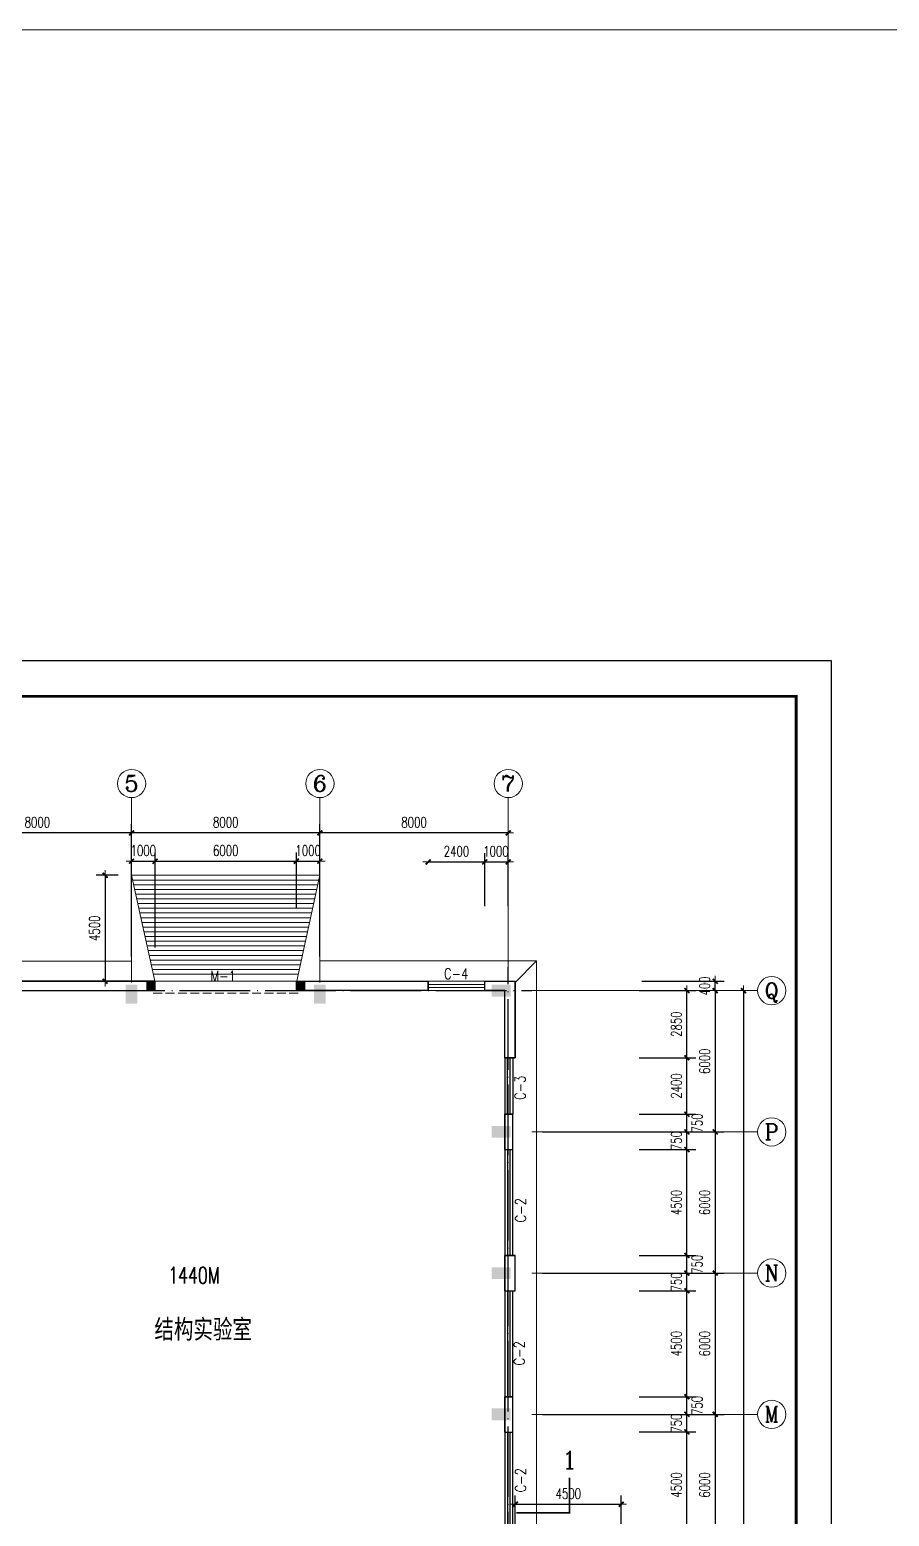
# Model space of a CAD drawing. Extents: x -220435 to 246757, y -381552 to -223577.
# Drawn here: x -116467 to -79955, y -286730 to -223577 of the extents above; entities that cross this region are included whole.
import ezdxf
from ezdxf.enums import TextEntityAlignment as Align

# ---------------------------------------------------------------- set-up
doc = ezdxf.new("R2010")
doc.units = 0
doc.header["$LTSCALE"] = 1500
doc.header["$MEASUREMENT"] = 0
doc.linetypes.add('DASH', pattern=[0.35, 0.25, -0.1])
doc.linetypes.add('DOTE', pattern=[2.42, 2, -0.2, 0.02, -0.2])
doc.layers.get('0').update_dxf_attribs({"linetype": 'CONTINUOUS'})
doc.layers.get('DEFPOINTS').update_dxf_attribs({"linetype": 'CONTINUOUS'})
for name, color, linetype in [('AXIS', 7, 'CONTINUOUS'), ('AXIS_TEXT', 7, 'CONTINUOUS'), ('COLUMN', 7, 'CONTINUOUS'), ('DOTE', 7, 'DOTE'), ('PUB_WALL', 7, 'CONTINUOUS'), ('WALL', 7, 'CONTINUOUS'), ('WINDOW_TEXT', 7, 'CONTINUOUS')]:
    doc.layers.add(name, color=color, linetype=linetype)
for name, color, linetype, lineweight in [('PUB_DIM', 7, 'CONTINUOUS', 0), ('WINDOW', 7, 'CONTINUOUS', 0), ('我的', 7, 'CONTINUOUS', 0)]:
    doc.layers.add(name, color=color, linetype=linetype, lineweight=lineweight)
doc.styles.add('COMP', font='complex', dxfattribs={"bigfont": 'hztxt'})
doc.styles.add('COMPLEX', font='COMPLEX')
doc.styles.add('DIM_FONT', font='TXT.shx', dxfattribs={"width": 0.7})
doc.styles.add('JELIBTLZX1', font='arial.ttf', dxfattribs={"width": 0.65})
doc.styles.add('SIMPLEX', font='SIMPLEX.SHX')
doc.dimstyles.new('DIMA150', dxfattribs={"dimscale": 1.5, "dimtxt": 300, "dimasz": 1, "dimexe": 250, "dimexo": 300, "dimgap": 150, "dimtad": 1, "dimdec": 0, "dimzin": 0, "dimdsep": 46, "dimtxsty": 'DIM_FONT', "dimblk": '_DIMX', "dimcen": 0.09, "dimse1": 1, "dimclrt": 7, "dimadec": 0, "dimazin": 0, "dimtfac": 1, "dimtdec": 0, "dimtix": 1, "dimtmove": 2, "dimatfit": 3, "dimldrblk": '_DIMX', "dimfxl": 1, "dimtolj": 1, "dimtzin": 0, "dimarcsym": 0})
doc.dimstyles.new('DIMN150', dxfattribs={"dimscale": 1.5, "dimtxt": 300, "dimasz": 1, "dimexe": 250, "dimexo": 300, "dimgap": 150, "dimtad": 1, "dimdec": 0, "dimzin": 0, "dimdsep": 46, "dimtxsty": 'DIM_FONT', "dimblk": '_DIMX', "dimcen": 0.09, "dimclrt": 7, "dimadec": 0, "dimazin": 0, "dimtfac": 1, "dimtdec": 0, "dimtix": 1, "dimtmove": 2, "dimatfit": 3, "dimldrblk": '_DIMX', "dimfxl": 1, "dimtolj": 1, "dimtzin": 0, "dimarcsym": 0})

# ---------------------------------------------------------------- blocks, each defined once
blk = doc.blocks.new('_AXISO')
blk.add_circle((0, 0), 0.5)
at = {"layer": 'AXIS_TEXT', "style": 'COMPLEX', "width": 1.041667}
blk.add_attdef('A', text='', height=0.56, dxfattribs=at).set_placement((-0.25, -0.28), (0.25, -0.28), align=Align.FIT)
blk = doc.blocks.new('_DIMX')
blk.add_line((-150, 0), (150, 0))
at = {"const_width": 50}
blk.add_lwpolyline([(-70, -70), (70, 70)], dxfattribs=at)
blk = doc.blocks.new('*D38')
at = {"layer": 'DEFPOINTS', "color": 0, "lineweight": 20}
for p in [(-104141, -257700), (-104141, -263400), (-96141, -263400)]:
    blk.add_point(p, dxfattribs=at)
at = {"layer": 'PUB_DIM', "color": 0, "lineweight": -2}
for p, q in [((-104141, -262950), (-104141, -257325)), ((-96142, -257700), (-104139, -257700))]:
    blk.add_line(p, q, dxfattribs=at)
at = {"layer": 'PUB_DIM', "color": 0, "lineweight": -2, "xscale": 1.5, "yscale": 1.5, "zscale": 1.5, "rotation": 180}
blk.add_blockref('_DIMX', (-104141, -257700), dxfattribs=at)
at = {"layer": 'PUB_DIM', "color": 0, "lineweight": -2, "xscale": 1.5, "yscale": 1.5, "zscale": 1.5}
blk.add_blockref('_DIMX', (-96141, -257700), dxfattribs=at)
at = {"layer": 'PUB_DIM', "color": 7, "insert": (-100141, -257250), "char_height": 450, "attachment_point": 5, "style": 'DIM_FONT'}
blk.add_mtext('\\A1;8000', dxfattribs=at)
blk = doc.blocks.new('*D39')
at = {"layer": 'DEFPOINTS', "color": 0, "lineweight": 20}
for p in [(-104141, -257700), (-104141, -263400), (-96141, -263400)]:
    blk.add_point(p, dxfattribs=at)
at = {"layer": 'PUB_DIM', "color": 0, "lineweight": -2}
for p, q in [((-104141, -262950), (-104141, -257325)), ((-96142, -257700), (-104139, -257700))]:
    blk.add_line(p, q, dxfattribs=at)
at = {"layer": 'PUB_DIM', "color": 0, "lineweight": -2, "xscale": 1.5, "yscale": 1.5, "zscale": 1.5, "rotation": 180}
blk.add_blockref('_DIMX', (-104141, -257700), dxfattribs=at)
at = {"layer": 'PUB_DIM', "color": 0, "lineweight": -2, "xscale": 1.5, "yscale": 1.5, "zscale": 1.5}
blk.add_blockref('_DIMX', (-96141, -257700), dxfattribs=at)
at = {"layer": 'PUB_DIM', "color": 7, "insert": (-100141, -257250), "char_height": 450, "attachment_point": 5, "style": 'DIM_FONT'}
blk.add_mtext('\\A1;8000', dxfattribs=at)
blk = doc.blocks.new('*D201')
at = {"layer": 'DEFPOINTS', "color": 0, "lineweight": 20}
for p in [(-112264, -259500), (-113264, -264000), (-112264, -264000)]:
    blk.add_point(p, dxfattribs=at)
at = {"layer": 'PUB_DIM', "color": 0, "lineweight": -2}
for p, q in [((-112714, -259500), (-113639, -259500)), ((-113264, -259502), (-113264, -263999)), ((-112714, -264000), (-113639, -264000))]:
    blk.add_line(p, q, dxfattribs=at)
at = {"layer": 'PUB_DIM', "color": 0, "lineweight": -2, "xscale": 1.5, "yscale": 1.5, "zscale": 1.5}
for p, rotation in [((-113264, -259500), 90), ((-113264, -264000), 270)]:
    blk.add_blockref('_DIMX', p, dxfattribs=dict(at, rotation=rotation))
at = {"layer": 'PUB_DIM', "color": 7, "insert": (-113714, -261750), "char_height": 450, "attachment_point": 5, "rotation": 90, "style": 'DIM_FONT'}
blk.add_mtext('\\A1;4500', dxfattribs=at)
blk = doc.blocks.new('*D202')
at = {"layer": 'DEFPOINTS', "color": 0, "lineweight": 20}
for p in [(-120141, -257700), (-120141, -263400), (-112141, -263400)]:
    blk.add_point(p, dxfattribs=at)
at = {"layer": 'PUB_DIM', "color": 0, "lineweight": -2}
for p, q in [((-120141, -262950), (-120141, -257325)), ((-112142, -257700), (-120139, -257700))]:
    blk.add_line(p, q, dxfattribs=at)
at = {"layer": 'PUB_DIM', "color": 0, "lineweight": -2, "xscale": 1.5, "yscale": 1.5, "zscale": 1.5, "rotation": 180}
blk.add_blockref('_DIMX', (-120141, -257700), dxfattribs=at)
at = {"layer": 'PUB_DIM', "color": 0, "lineweight": -2, "xscale": 1.5, "yscale": 1.5, "zscale": 1.5}
blk.add_blockref('_DIMX', (-112141, -257700), dxfattribs=at)
at = {"layer": 'PUB_DIM', "color": 7, "insert": (-116141, -257250), "char_height": 450, "attachment_point": 5, "style": 'DIM_FONT'}
blk.add_mtext('\\A1;8000', dxfattribs=at)
blk = doc.blocks.new('*D203')
at = {"layer": 'DEFPOINTS', "color": 0, "lineweight": 20}
for p in [(-120141, -257700), (-120141, -263400), (-112141, -263400)]:
    blk.add_point(p, dxfattribs=at)
at = {"layer": 'PUB_DIM', "color": 0, "lineweight": -2}
for p, q in [((-120141, -262950), (-120141, -257325)), ((-112142, -257700), (-120139, -257700))]:
    blk.add_line(p, q, dxfattribs=at)
at = {"layer": 'PUB_DIM', "color": 0, "lineweight": -2, "xscale": 1.5, "yscale": 1.5, "zscale": 1.5, "rotation": 180}
blk.add_blockref('_DIMX', (-120141, -257700), dxfattribs=at)
at = {"layer": 'PUB_DIM', "color": 0, "lineweight": -2, "xscale": 1.5, "yscale": 1.5, "zscale": 1.5}
blk.add_blockref('_DIMX', (-112141, -257700), dxfattribs=at)
at = {"layer": 'PUB_DIM', "color": 7, "insert": (-116141, -257250), "char_height": 450, "attachment_point": 5, "style": 'DIM_FONT'}
blk.add_mtext('\\A1;8000', dxfattribs=at)
blk = doc.blocks.new('*D208')
at = {"layer": 'DEFPOINTS', "color": 0, "lineweight": 20}
for p in [(-104141, -258900), (-105141, -261364), (-104141, -261364)]:
    blk.add_point(p, dxfattribs=at)
at = {"layer": 'PUB_DIM', "color": 0, "lineweight": -2}
for p, q in [((-105142, -258900), (-105144, -258900)), ((-105141, -258900), (-104141, -258900)), ((-104141, -260914), (-104141, -258525)), ((-104139, -258900), (-104138, -258900))]:
    blk.add_line(p, q, dxfattribs=at)
at = {"layer": 'PUB_DIM', "color": 0, "lineweight": -2, "xscale": 1.5, "yscale": 1.5, "zscale": 1.5}
blk.add_blockref('_DIMX', (-105141, -258900), dxfattribs=at)
at = {"layer": 'PUB_DIM', "color": 0, "lineweight": -2, "xscale": 1.5, "yscale": 1.5, "zscale": 1.5, "rotation": 180}
blk.add_blockref('_DIMX', (-104141, -258900), dxfattribs=at)
at = {"layer": 'PUB_DIM', "color": 7, "insert": (-104641, -258450), "char_height": 450, "attachment_point": 5, "style": 'DIM_FONT'}
blk.add_mtext('\\A1;1000', dxfattribs=at)
blk = doc.blocks.new('*D209')
at = {"layer": 'DEFPOINTS', "color": 0, "lineweight": 20}
for p in [(-105141, -258900), (-111141, -261364), (-105141, -261364)]:
    blk.add_point(p, dxfattribs=at)
at = {"layer": 'PUB_DIM', "color": 0, "lineweight": -2}
for p, q in [((-111139, -258900), (-105142, -258900)), ((-105141, -260914), (-105141, -258525))]:
    blk.add_line(p, q, dxfattribs=at)
at = {"layer": 'PUB_DIM', "color": 0, "lineweight": -2, "xscale": 1.5, "yscale": 1.5, "zscale": 1.5, "rotation": 180}
blk.add_blockref('_DIMX', (-111141, -258900), dxfattribs=at)
at = {"layer": 'PUB_DIM', "color": 0, "lineweight": -2, "xscale": 1.5, "yscale": 1.5, "zscale": 1.5}
blk.add_blockref('_DIMX', (-105141, -258900), dxfattribs=at)
at = {"layer": 'PUB_DIM', "color": 7, "insert": (-108141, -258450), "char_height": 450, "attachment_point": 5, "style": 'DIM_FONT'}
blk.add_mtext('\\A1;6000', dxfattribs=at)
blk = doc.blocks.new('*D210')
at = {"layer": 'DEFPOINTS', "color": 0, "lineweight": 20}
for p in [(-111141, -258900), (-112141, -263012), (-111141, -263012)]:
    blk.add_point(p, dxfattribs=at)
at = {"layer": 'PUB_DIM', "color": 0, "lineweight": -2}
for p, q in [((-112142, -258900), (-112144, -258900)), ((-112141, -258900), (-111141, -258900)), ((-111141, -262562), (-111141, -258525)), ((-111139, -258900), (-111138, -258900))]:
    blk.add_line(p, q, dxfattribs=at)
at = {"layer": 'PUB_DIM', "color": 0, "lineweight": -2, "xscale": 1.5, "yscale": 1.5, "zscale": 1.5}
blk.add_blockref('_DIMX', (-112141, -258900), dxfattribs=at)
at = {"layer": 'PUB_DIM', "color": 0, "lineweight": -2, "xscale": 1.5, "yscale": 1.5, "zscale": 1.5, "rotation": 180}
blk.add_blockref('_DIMX', (-111141, -258900), dxfattribs=at)
at = {"layer": 'PUB_DIM', "color": 7, "insert": (-111641, -258450), "char_height": 450, "attachment_point": 5, "style": 'DIM_FONT'}
blk.add_mtext('\\A1;1000', dxfattribs=at)
blk = doc.blocks.new('*D211')
at = {"layer": 'DEFPOINTS', "color": 0, "lineweight": 20}
for p in [(-112141, -257700), (-112141, -263400), (-104141, -263400)]:
    blk.add_point(p, dxfattribs=at)
at = {"layer": 'PUB_DIM', "color": 0, "lineweight": -2}
for p, q in [((-112141, -262950), (-112141, -257325)), ((-104142, -257700), (-112139, -257700))]:
    blk.add_line(p, q, dxfattribs=at)
at = {"layer": 'PUB_DIM', "color": 0, "lineweight": -2, "xscale": 1.5, "yscale": 1.5, "zscale": 1.5, "rotation": 180}
blk.add_blockref('_DIMX', (-112141, -257700), dxfattribs=at)
at = {"layer": 'PUB_DIM', "color": 0, "lineweight": -2, "xscale": 1.5, "yscale": 1.5, "zscale": 1.5}
blk.add_blockref('_DIMX', (-104141, -257700), dxfattribs=at)
at = {"layer": 'PUB_DIM', "color": 7, "insert": (-108141, -257250), "char_height": 450, "attachment_point": 5, "style": 'DIM_FONT'}
blk.add_mtext('\\A1;8000', dxfattribs=at)
blk = doc.blocks.new('*D212')
at = {"layer": 'DEFPOINTS', "color": 0, "lineweight": 20}
for p in [(-112141, -257700), (-112141, -263400), (-104141, -263400)]:
    blk.add_point(p, dxfattribs=at)
at = {"layer": 'PUB_DIM', "color": 0, "lineweight": -2}
for p, q in [((-112141, -262950), (-112141, -257325)), ((-104142, -257700), (-112139, -257700))]:
    blk.add_line(p, q, dxfattribs=at)
at = {"layer": 'PUB_DIM', "color": 0, "lineweight": -2, "xscale": 1.5, "yscale": 1.5, "zscale": 1.5, "rotation": 180}
blk.add_blockref('_DIMX', (-112141, -257700), dxfattribs=at)
at = {"layer": 'PUB_DIM', "color": 0, "lineweight": -2, "xscale": 1.5, "yscale": 1.5, "zscale": 1.5}
blk.add_blockref('_DIMX', (-104141, -257700), dxfattribs=at)
at = {"layer": 'PUB_DIM', "color": 7, "insert": (-108141, -257250), "char_height": 450, "attachment_point": 5, "style": 'DIM_FONT'}
blk.add_mtext('\\A1;8000', dxfattribs=at)
blk = doc.blocks.new('_FZH')
blk.add_solid([(-0.5, -0.5), (0.5, -0.5), (-0.5, 0.5), (0.5, 0.5)])
blk = doc.blocks.new('*D217')
at = {"layer": 'DEFPOINTS', "color": 0, "lineweight": 20}
for p in [(-95141, -264400), (-95141, -342990), (-86148, -342990)]:
    blk.add_point(p, dxfattribs=at)
at = {"layer": 'PUB_DIM', "color": 0, "lineweight": -2}
for p, q in [((-86148, -264402), (-86148, -342989)), ((-94691, -342990), (-85773, -342990))]:
    blk.add_line(p, q, dxfattribs=at)
at = {"layer": 'PUB_DIM', "color": 0, "lineweight": -2, "xscale": 1.5, "yscale": 1.5, "zscale": 1.5}
for p, rotation in [((-86148, -264400), 90), ((-86148, -342990), 270)]:
    blk.add_blockref('_DIMX', p, dxfattribs=dict(at, rotation=rotation))
at = {"layer": 'PUB_DIM', "color": 7, "insert": (-86598, -303695), "char_height": 450, "attachment_point": 5, "rotation": 90, "style": 'DIM_FONT'}
blk.add_mtext('\\A1;78590', dxfattribs=at)
blk = doc.blocks.new('*D253')
at = {"layer": 'DEFPOINTS', "color": 0, "lineweight": 20}
for p in [(-91034, -267250), (-88550, -267250), (-91034, -269650)]:
    blk.add_point(p, dxfattribs=at)
at = {"layer": 'PUB_DIM', "color": 0, "lineweight": -2}
for p, q in [((-90584, -267250), (-88175, -267250)), ((-88550, -269649), (-88550, -267252))]:
    blk.add_line(p, q, dxfattribs=at)
at = {"layer": 'PUB_DIM', "color": 0, "lineweight": -2, "xscale": 1.5, "yscale": 1.5, "zscale": 1.5}
for p, rotation in [((-88550, -267250), 90), ((-88550, -269650), 270)]:
    blk.add_blockref('_DIMX', p, dxfattribs=dict(at, rotation=rotation))
at = {"layer": 'PUB_DIM', "color": 7, "insert": (-89000, -268450), "char_height": 450, "attachment_point": 5, "rotation": 90, "style": 'DIM_FONT'}
blk.add_mtext('\\A1;2400', dxfattribs=at)
blk = doc.blocks.new('*D254')
at = {"layer": 'DEFPOINTS', "color": 0, "lineweight": 20}
for p in [(-91034, -269650), (-88550, -269650), (-91034, -270400)]:
    blk.add_point(p, dxfattribs=at)
at = {"layer": 'PUB_DIM', "color": 0, "lineweight": -2}
for p, q in [((-90584, -269650), (-88175, -269650)), ((-88550, -270399), (-88550, -269652))]:
    blk.add_line(p, q, dxfattribs=at)
at = {"layer": 'PUB_DIM', "color": 0, "lineweight": -2, "xscale": 1.5, "yscale": 1.5, "zscale": 1.5}
for p, rotation in [((-88550, -269650), 90), ((-88550, -270400), 270)]:
    blk.add_blockref('_DIMX', p, dxfattribs=dict(at, rotation=rotation))
at = {"layer": 'PUB_DIM', "color": 7, "insert": (-88118, -270025), "char_height": 450, "attachment_point": 5, "rotation": 90, "style": 'DIM_FONT'}
blk.add_mtext('\\A1;750', dxfattribs=at)
blk = doc.blocks.new('*D255')
at = {"layer": 'DEFPOINTS', "color": 0, "lineweight": 20}
for p in [(-95141, -264400), (-95141, -270400), (-87348, -270400)]:
    blk.add_point(p, dxfattribs=at)
at = {"layer": 'PUB_DIM', "color": 0, "lineweight": -2}
for p, q in [((-87348, -264402), (-87348, -270399)), ((-94691, -270400), (-86973, -270400))]:
    blk.add_line(p, q, dxfattribs=at)
at = {"layer": 'PUB_DIM', "color": 0, "lineweight": -2, "xscale": 1.5, "yscale": 1.5, "zscale": 1.5}
for p, rotation in [((-87348, -264400), 90), ((-87348, -270400), 270)]:
    blk.add_blockref('_DIMX', p, dxfattribs=dict(at, rotation=rotation))
at = {"layer": 'PUB_DIM', "color": 7, "insert": (-87798, -267400), "char_height": 450, "attachment_point": 5, "rotation": 90, "style": 'DIM_FONT'}
blk.add_mtext('\\A1;6000', dxfattribs=at)
blk = doc.blocks.new('*D257')
at = {"layer": 'DEFPOINTS', "color": 0, "lineweight": 20}
for p in [(-95141, -282400), (-95141, -288400), (-87348, -288400)]:
    blk.add_point(p, dxfattribs=at)
at = {"layer": 'PUB_DIM', "color": 0, "lineweight": -2}
for p, q in [((-87348, -282402), (-87348, -288399)), ((-94691, -288400), (-86973, -288400))]:
    blk.add_line(p, q, dxfattribs=at)
at = {"layer": 'PUB_DIM', "color": 0, "lineweight": -2, "xscale": 1.5, "yscale": 1.5, "zscale": 1.5}
for p, rotation in [((-87348, -282400), 90), ((-87348, -288400), 270)]:
    blk.add_blockref('_DIMX', p, dxfattribs=dict(at, rotation=rotation))
at = {"layer": 'PUB_DIM', "color": 7, "insert": (-87798, -285400), "char_height": 450, "attachment_point": 5, "rotation": 90, "style": 'DIM_FONT'}
blk.add_mtext('\\A1;6000', dxfattribs=at)
blk = doc.blocks.new('*D268')
at = {"layer": 'DEFPOINTS', "color": 0, "lineweight": 20}
for p in [(-91340, -286219), (-95840, -288085), (-91340, -288085)]:
    blk.add_point(p, dxfattribs=at)
at = {"layer": 'PUB_DIM', "color": 0, "lineweight": -2}
for p, q in [((-95840, -287635), (-95840, -285844)), ((-91340, -287635), (-91340, -285844)), ((-95838, -286219), (-91341, -286219))]:
    blk.add_line(p, q, dxfattribs=at)
at = {"layer": 'PUB_DIM', "color": 0, "lineweight": -2, "xscale": 1.5, "yscale": 1.5, "zscale": 1.5, "rotation": 180}
blk.add_blockref('_DIMX', (-95840, -286219), dxfattribs=at)
at = {"layer": 'PUB_DIM', "color": 0, "lineweight": -2, "xscale": 1.5, "yscale": 1.5, "zscale": 1.5}
blk.add_blockref('_DIMX', (-91340, -286219), dxfattribs=at)
at = {"layer": 'PUB_DIM', "color": 7, "insert": (-93590, -285769), "char_height": 450, "attachment_point": 5, "style": 'DIM_FONT'}
blk.add_mtext('\\A1;4500', dxfattribs=at)
blk = doc.blocks.new('_SECTION')
at = {"const_width": 0.1}
blk.add_lwpolyline([(2, 0), (0, 0), (0, 3)], dxfattribs=at)
at = {"style": 'COMP'}
blk.add_attdef('A', text='', height=1, dxfattribs=at).set_placement((3, 0), align=Align.MIDDLE)
blk = doc.blocks.new('*D269')
at = {"layer": 'DEFPOINTS', "color": 0, "lineweight": 20}
for p in [(-95141, -270400), (-95141, -276400), (-87348, -276400)]:
    blk.add_point(p, dxfattribs=at)
at = {"layer": 'PUB_DIM', "color": 0, "lineweight": -2}
for p, q in [((-87348, -270402), (-87348, -276399)), ((-94691, -276400), (-86973, -276400))]:
    blk.add_line(p, q, dxfattribs=at)
at = {"layer": 'PUB_DIM', "color": 0, "lineweight": -2, "xscale": 1.5, "yscale": 1.5, "zscale": 1.5}
for p, rotation in [((-87348, -270400), 90), ((-87348, -276400), 270)]:
    blk.add_blockref('_DIMX', p, dxfattribs=dict(at, rotation=rotation))
at = {"layer": 'PUB_DIM', "color": 7, "insert": (-87798, -273400), "char_height": 450, "attachment_point": 5, "rotation": 90, "style": 'DIM_FONT'}
blk.add_mtext('\\A1;6000', dxfattribs=at)
blk = doc.blocks.new('*D270')
at = {"layer": 'DEFPOINTS', "color": 0, "lineweight": 20}
for p in [(-95141, -276400), (-95141, -282400), (-87348, -282400)]:
    blk.add_point(p, dxfattribs=at)
at = {"layer": 'PUB_DIM', "color": 0, "lineweight": -2}
for p, q in [((-87348, -276402), (-87348, -282399)), ((-94691, -282400), (-86973, -282400))]:
    blk.add_line(p, q, dxfattribs=at)
at = {"layer": 'PUB_DIM', "color": 0, "lineweight": -2, "xscale": 1.5, "yscale": 1.5, "zscale": 1.5}
for p, rotation in [((-87348, -276400), 90), ((-87348, -282400), 270)]:
    blk.add_blockref('_DIMX', p, dxfattribs=dict(at, rotation=rotation))
at = {"layer": 'PUB_DIM', "color": 7, "insert": (-87798, -279400), "char_height": 450, "attachment_point": 5, "rotation": 90, "style": 'DIM_FONT'}
blk.add_mtext('\\A1;6000', dxfattribs=at)
blk = doc.blocks.new('*D271')
at = {"layer": 'DEFPOINTS', "color": 0, "lineweight": 20}
for p in [(-91034, -277150), (-88550, -277150), (-91034, -281650)]:
    blk.add_point(p, dxfattribs=at)
at = {"layer": 'PUB_DIM', "color": 0, "lineweight": -2}
for p, q in [((-90584, -277150), (-88175, -277150)), ((-88550, -281649), (-88550, -277152))]:
    blk.add_line(p, q, dxfattribs=at)
at = {"layer": 'PUB_DIM', "color": 0, "lineweight": -2, "xscale": 1.5, "yscale": 1.5, "zscale": 1.5}
for p, rotation in [((-88550, -277150), 90), ((-88550, -281650), 270)]:
    blk.add_blockref('_DIMX', p, dxfattribs=dict(at, rotation=rotation))
at = {"layer": 'PUB_DIM', "color": 7, "insert": (-89000, -279400), "char_height": 450, "attachment_point": 5, "rotation": 90, "style": 'DIM_FONT'}
blk.add_mtext('\\A1;4500', dxfattribs=at)
blk = doc.blocks.new('*D272')
at = {"layer": 'DEFPOINTS', "color": 0, "lineweight": 20}
for p in [(-91034, -281650), (-88550, -281650), (-91034, -282400)]:
    blk.add_point(p, dxfattribs=at)
at = {"layer": 'PUB_DIM', "color": 0, "lineweight": -2}
for p, q in [((-90584, -281650), (-88175, -281650)), ((-88550, -282399), (-88550, -281652))]:
    blk.add_line(p, q, dxfattribs=at)
at = {"layer": 'PUB_DIM', "color": 0, "lineweight": -2, "xscale": 1.5, "yscale": 1.5, "zscale": 1.5}
for p, rotation in [((-88550, -281650), 90), ((-88550, -282400), 270)]:
    blk.add_blockref('_DIMX', p, dxfattribs=dict(at, rotation=rotation))
at = {"layer": 'PUB_DIM', "color": 7, "insert": (-88118, -282025), "char_height": 450, "attachment_point": 5, "rotation": 90, "style": 'DIM_FONT'}
blk.add_mtext('\\A1;750', dxfattribs=at)
blk = doc.blocks.new('*D273')
at = {"layer": 'DEFPOINTS', "color": 0, "lineweight": 20}
for p in [(-91034, -282400), (-88550, -282400), (-91034, -283150)]:
    blk.add_point(p, dxfattribs=at)
at = {"layer": 'PUB_DIM', "color": 0, "lineweight": -2}
for p, q in [((-90584, -282400), (-88175, -282400)), ((-88550, -282399), (-88550, -282397)), ((-88550, -283150), (-88550, -282400)), ((-88550, -283152), (-88550, -283153))]:
    blk.add_line(p, q, dxfattribs=at)
at = {"layer": 'PUB_DIM', "color": 0, "lineweight": -2, "xscale": 1.5, "yscale": 1.5, "zscale": 1.5}
for p, rotation in [((-88550, -282400), 270), ((-88550, -283150), 90)]:
    blk.add_blockref('_DIMX', p, dxfattribs=dict(at, rotation=rotation))
at = {"layer": 'PUB_DIM', "color": 7, "insert": (-89000, -282775), "char_height": 450, "attachment_point": 5, "rotation": 90, "style": 'DIM_FONT'}
blk.add_mtext('\\A1;750', dxfattribs=at)
blk = doc.blocks.new('*D274')
at = {"layer": 'DEFPOINTS', "color": 0, "lineweight": 20}
for p in [(-91034, -283150), (-88550, -283150), (-91034, -287650)]:
    blk.add_point(p, dxfattribs=at)
at = {"layer": 'PUB_DIM', "color": 0, "lineweight": -2}
for p, q in [((-90584, -283150), (-88175, -283150)), ((-88550, -287649), (-88550, -283152))]:
    blk.add_line(p, q, dxfattribs=at)
at = {"layer": 'PUB_DIM', "color": 0, "lineweight": -2, "xscale": 1.5, "yscale": 1.5, "zscale": 1.5}
for p, rotation in [((-88550, -283150), 90), ((-88550, -287650), 270)]:
    blk.add_blockref('_DIMX', p, dxfattribs=dict(at, rotation=rotation))
at = {"layer": 'PUB_DIM', "color": 7, "insert": (-89000, -285400), "char_height": 450, "attachment_point": 5, "rotation": 90, "style": 'DIM_FONT'}
blk.add_mtext('\\A1;4500', dxfattribs=at)
blk = doc.blocks.new('*D275')
at = {"layer": 'DEFPOINTS', "color": 0, "lineweight": 20}
for p in [(-91034, -270400), (-88550, -270400), (-91034, -271150)]:
    blk.add_point(p, dxfattribs=at)
at = {"layer": 'PUB_DIM', "color": 0, "lineweight": -2}
for p, q in [((-90584, -270400), (-88175, -270400)), ((-88550, -270399), (-88550, -270397)), ((-88550, -271150), (-88550, -270400)), ((-88550, -271152), (-88550, -271153))]:
    blk.add_line(p, q, dxfattribs=at)
at = {"layer": 'PUB_DIM', "color": 0, "lineweight": -2, "xscale": 1.5, "yscale": 1.5, "zscale": 1.5}
for p, rotation in [((-88550, -270400), 270), ((-88550, -271150), 90)]:
    blk.add_blockref('_DIMX', p, dxfattribs=dict(at, rotation=rotation))
at = {"layer": 'PUB_DIM', "color": 7, "insert": (-89000, -270775), "char_height": 450, "attachment_point": 5, "rotation": 90, "style": 'DIM_FONT'}
blk.add_mtext('\\A1;750', dxfattribs=at)
blk = doc.blocks.new('*D276')
at = {"layer": 'DEFPOINTS', "color": 0, "lineweight": 20}
for p in [(-91034, -271150), (-88550, -271150), (-91034, -275650)]:
    blk.add_point(p, dxfattribs=at)
at = {"layer": 'PUB_DIM', "color": 0, "lineweight": -2}
for p, q in [((-90584, -271150), (-88175, -271150)), ((-88550, -275649), (-88550, -271152))]:
    blk.add_line(p, q, dxfattribs=at)
at = {"layer": 'PUB_DIM', "color": 0, "lineweight": -2, "xscale": 1.5, "yscale": 1.5, "zscale": 1.5}
for p, rotation in [((-88550, -271150), 90), ((-88550, -275650), 270)]:
    blk.add_blockref('_DIMX', p, dxfattribs=dict(at, rotation=rotation))
at = {"layer": 'PUB_DIM', "color": 7, "insert": (-89000, -273400), "char_height": 450, "attachment_point": 5, "rotation": 90, "style": 'DIM_FONT'}
blk.add_mtext('\\A1;4500', dxfattribs=at)
blk = doc.blocks.new('*D277')
at = {"layer": 'DEFPOINTS', "color": 0, "lineweight": 20}
for p in [(-91034, -275650), (-88550, -275650), (-91034, -276400)]:
    blk.add_point(p, dxfattribs=at)
at = {"layer": 'PUB_DIM', "color": 0, "lineweight": -2}
for p, q in [((-90584, -275650), (-88175, -275650)), ((-88550, -276399), (-88550, -275652))]:
    blk.add_line(p, q, dxfattribs=at)
at = {"layer": 'PUB_DIM', "color": 0, "lineweight": -2, "xscale": 1.5, "yscale": 1.5, "zscale": 1.5}
for p, rotation in [((-88550, -275650), 90), ((-88550, -276400), 270)]:
    blk.add_blockref('_DIMX', p, dxfattribs=dict(at, rotation=rotation))
at = {"layer": 'PUB_DIM', "color": 7, "insert": (-88118, -276025), "char_height": 450, "attachment_point": 5, "rotation": 90, "style": 'DIM_FONT'}
blk.add_mtext('\\A1;750', dxfattribs=at)
blk = doc.blocks.new('*D278')
at = {"layer": 'DEFPOINTS', "color": 0, "lineweight": 20}
for p in [(-91034, -276400), (-88550, -276400), (-91034, -277150)]:
    blk.add_point(p, dxfattribs=at)
at = {"layer": 'PUB_DIM', "color": 0, "lineweight": -2}
for p, q in [((-90584, -276400), (-88175, -276400)), ((-88550, -276399), (-88550, -276397)), ((-88550, -277150), (-88550, -276400)), ((-88550, -277152), (-88550, -277153))]:
    blk.add_line(p, q, dxfattribs=at)
at = {"layer": 'PUB_DIM', "color": 0, "lineweight": -2, "xscale": 1.5, "yscale": 1.5, "zscale": 1.5}
for p, rotation in [((-88550, -276400), 270), ((-88550, -277150), 90)]:
    blk.add_blockref('_DIMX', p, dxfattribs=dict(at, rotation=rotation))
at = {"layer": 'PUB_DIM', "color": 7, "insert": (-89000, -276775), "char_height": 450, "attachment_point": 5, "rotation": 90, "style": 'DIM_FONT'}
blk.add_mtext('\\A1;750', dxfattribs=at)
blk = doc.blocks.new('*D279')
at = {"layer": 'DEFPOINTS', "color": 0, "lineweight": 20}
for p in [(-96141, -258932), (-97141, -261268), (-96141, -261268)]:
    blk.add_point(p, dxfattribs=at)
at = {"layer": 'PUB_DIM', "color": 0, "lineweight": -2}
for p, q in [((-96141, -260818), (-96141, -258557)), ((-97139, -258932), (-96142, -258932))]:
    blk.add_line(p, q, dxfattribs=at)
at = {"layer": 'PUB_DIM', "color": 0, "lineweight": -2, "xscale": 1.5, "yscale": 1.5, "zscale": 1.5, "rotation": 180}
blk.add_blockref('_DIMX', (-97141, -258932), dxfattribs=at)
at = {"layer": 'PUB_DIM', "color": 0, "lineweight": -2, "xscale": 1.5, "yscale": 1.5, "zscale": 1.5}
blk.add_blockref('_DIMX', (-96141, -258932), dxfattribs=at)
at = {"layer": 'PUB_DIM', "color": 7, "insert": (-96664, -258482), "char_height": 450, "attachment_point": 5, "style": 'DIM_FONT'}
blk.add_mtext('\\A1;1000', dxfattribs=at)
blk = doc.blocks.new('*D280')
at = {"layer": 'DEFPOINTS', "color": 0, "lineweight": 20}
for p in [(-97141, -258932), (-99541, -261268), (-97141, -261268)]:
    blk.add_point(p, dxfattribs=at)
at = {"layer": 'PUB_DIM', "color": 0, "lineweight": -2}
for p, q in [((-97141, -260818), (-97141, -258557)), ((-99539, -258932), (-97142, -258932))]:
    blk.add_line(p, q, dxfattribs=at)
at = {"layer": 'PUB_DIM', "color": 0, "lineweight": -2, "xscale": 1.5, "yscale": 1.5, "zscale": 1.5, "rotation": 180}
blk.add_blockref('_DIMX', (-99541, -258932), dxfattribs=at)
at = {"layer": 'PUB_DIM', "color": 0, "lineweight": -2, "xscale": 1.5, "yscale": 1.5, "zscale": 1.5}
blk.add_blockref('_DIMX', (-97141, -258932), dxfattribs=at)
at = {"layer": 'PUB_DIM', "color": 7, "insert": (-98341, -258482), "char_height": 450, "attachment_point": 5, "style": 'DIM_FONT'}
blk.add_mtext('\\A1;2400', dxfattribs=at)
blk = doc.blocks.new('_WBLK')
for p, q in [((-0.5, 0.5), (0.5, 0.5)), ((0.5, 0.167), (-0.5, 0.167)), ((0.5, -0.167), (-0.5, -0.167)), ((-0.5, -0.5), (0.5, -0.5))]:
    blk.add_line(p, q)
at = {"layer": 'WINDOW_TEXT', "style": 'SIMPLEX', "flags": 9}
blk.add_attdef('A', text='', height=1, dxfattribs=at).set_placement((0, 1.5), align=Align.MIDDLE)
blk = doc.blocks.new('*D281')
at = {"layer": 'DEFPOINTS', "color": 0, "lineweight": 20}
for p in [(-90910, -264000), (-90910, -264400), (-87348, -264000)]:
    blk.add_point(p, dxfattribs=at)
at = {"layer": 'PUB_DIM', "color": 0, "lineweight": -2}
for p, q in [((-90460, -264000), (-86973, -264000)), ((-87348, -263999), (-87348, -263997)), ((-87348, -264400), (-87348, -264000)), ((-87348, -264402), (-87348, -264403))]:
    blk.add_line(p, q, dxfattribs=at)
at = {"layer": 'PUB_DIM', "color": 0, "lineweight": -2, "xscale": 1.5, "yscale": 1.5, "zscale": 1.5}
for p, rotation in [((-87348, -264000), 270), ((-87348, -264400), 90)]:
    blk.add_blockref('_DIMX', p, dxfattribs=dict(at, rotation=rotation))
at = {"layer": 'PUB_DIM', "color": 7, "insert": (-87798, -264200), "char_height": 450, "attachment_point": 5, "rotation": 90, "style": 'DIM_FONT'}
blk.add_mtext('\\A1;400', dxfattribs=at)
blk = doc.blocks.new('*D282')
at = {"layer": 'DEFPOINTS', "color": 0, "lineweight": 20}
for p in [(-91034, -264400), (-88550, -264400), (-91034, -267250)]:
    blk.add_point(p, dxfattribs=at)
at = {"layer": 'PUB_DIM', "color": 0, "lineweight": -2}
for p, q in [((-90584, -264400), (-88175, -264400)), ((-88550, -267249), (-88550, -264402))]:
    blk.add_line(p, q, dxfattribs=at)
at = {"layer": 'PUB_DIM', "color": 0, "lineweight": -2, "xscale": 1.5, "yscale": 1.5, "zscale": 1.5}
for p, rotation in [((-88550, -264400), 90), ((-88550, -267250), 270)]:
    blk.add_blockref('_DIMX', p, dxfattribs=dict(at, rotation=rotation))
at = {"layer": 'PUB_DIM', "color": 7, "insert": (-89000, -265825), "char_height": 450, "attachment_point": 5, "rotation": 90, "style": 'DIM_FONT'}
blk.add_mtext('\\A1;2850', dxfattribs=at)

msp = doc.modelspace()

# ---------------------------------------------------------------- linework, layer by layer
for p, q in [((-96290.7, -267250.4), (-96290.7, -269650.4)), ((-96171.1, -269650.4), (-96171.1, -267250.4)), ((-96056.9, -269650.4), (-96056.9, -267250.4)), ((-95940.7, -267250.4), (-95940.7, -269650.4)), ((-96290.7, -271150.4), (-96290.7, -275650.4)), ((-96164, -275650.4), (-96164, -271150.4)), ((-96062.2, -275650.4), (-96062.2, -271150.4)), ((-95940.7, -275650.4), (-95940.7, -271150.4)), ((-96290.7, -277150.4), (-96290.7, -281650.4)), ((-96164, -281650.4), (-96164, -277150.4)), ((-96062.2, -281650.4), (-96062.2, -277150.4)), ((-95940.7, -281650.4), (-95940.7, -277150.4)), ((-96290.7, -283150.4), (-96290.7, -287650.4)), ((-96164, -287650.4), (-96164, -283150.4)), ((-96062.2, -287650.4), (-96062.2, -283150.4)), ((-95940.7, -287650.4), (-95940.7, -283150.4))]:
    msp.add_line(p, q)
at = {"layer": 'AXIS', "color": 250}
msp.add_lwpolyline([(-82407.1, -250394.1), (-169247.2, -250394.1), (-169247.2, -367583.1), (-82407.1, -367583.1)], close=True, dxfattribs=at)
at = {"layer": 'AXIS', "color": 0, "const_width": 120.2}
msp.add_lwpolyline([(-83909.5, -251896.5), (-167744.8, -251896.5), (-167744.8, -366080.7), (-83909.5, -366080.7)], close=True, dxfattribs=at)
at = {"layer": 'DOTE'}
for p, q in [((-96140.7, -343990.4), (-96140.7, -263400.4)), ((-139140.7, -264400.4), (-95140.7, -264400.4))]:
    msp.add_line(p, q, dxfattribs=at)
at = {"layer": 'PUB_DIM'}
for p, q in [((-112140.7, -256200.4), (-112140.7, -263400.4)), ((-112140.7, -256200.4), (-112140.7, -259500.4)), ((-104140.7, -256200.4), (-104140.7, -263400.4)), ((-104140.7, -256200.4), (-104140.7, -263400.4)), ((-96140.7, -256200.4), (-96140.7, -263400.4)), ((-96140.7, -256200.4), (-96140.7, -263400.4)), ((-112142.2, -257700.4), (-112142.2, -258900.4)), ((-85548.4, -264400.4), (-95140.7, -264400.4)), ((-85548.4, -270400.4), (-95140.7, -270400.4)), ((-85548.4, -276400.4), (-95140.7, -276400.4)), ((-85548.4, -282400.4), (-95140.7, -282400.4))]:
    msp.add_line(p, q, dxfattribs=at)
at = {"layer": 'PUB_WALL'}
for p, q in [((-120740.7, -264000.4), (-111140.7, -264000.4)), ((-111140.7, -264000.4), (-120740.7, -264000.4)), ((-120740.7, -264400.4), (-111140.7, -264400.4)), ((-120740.7, -264400.4), (-111140.7, -264400.4)), ((-111140.7, -264400.4), (-111140.7, -264000.4)), ((-111140.7, -264400.4), (-111140.7, -264000.4)), ((-105140.7, -264000.4), (-99540.7, -264000.4)), ((-105140.7, -264000.4), (-105140.7, -264400.4)), ((-105140.7, -264400.4), (-105140.7, -264000.4)), ((-105140.7, -264000.4), (-99540.7, -264000.4)), ((-99540.7, -264400.4), (-105140.7, -264400.4)), ((-99540.7, -264400.4), (-105140.7, -264400.4)), ((-99540.7, -264400.4), (-99540.7, -264000.4)), ((-99540.7, -264000.4), (-99540.7, -264400.4)), ((-97140.7, -264400.4), (-97140.7, -264000.4)), ((-97140.7, -264000.4), (-95840.7, -264000.4)), ((-97140.7, -264400.4), (-97140.7, -264000.4)), ((-97140.7, -264000.4), (-95840.7, -264000.4)), ((-96290.7, -264400.4), (-97140.7, -264400.4)), ((-96290.7, -264400.4), (-97140.7, -264400.4)), ((-96290.7, -267250.4), (-96290.7, -264400.4)), ((-96290.7, -267250.4), (-96290.7, -264400.4)), ((-95840.7, -267250.4), (-95840.7, -264000.4)), ((-95840.7, -264000.4), (-95840.7, -267250.4)), ((-96290.7, -267250.4), (-95840.7, -267250.4)), ((-95840.7, -267250.4), (-96290.7, -267250.4)), ((-96290.7, -271150.4), (-96290.7, -269650.4)), ((-96290.7, -269650.4), (-95940.7, -269650.4)), ((-95940.7, -269650.4), (-96290.7, -269650.4)), ((-96290.7, -269650.4), (-96290.7, -271150.4)), ((-95940.7, -271150.4), (-95940.7, -269650.4)), ((-95940.7, -271150.4), (-95940.7, -269650.4)), ((-96290.7, -271150.4), (-95940.7, -271150.4)), ((-96290.7, -271150.4), (-95940.7, -271150.4)), ((-96290.7, -277150.4), (-96290.7, -275650.4)), ((-96290.7, -275650.4), (-95840.7, -275650.4)), ((-96290.7, -275650.4), (-96290.7, -277150.4)), ((-95840.7, -275650.4), (-96290.7, -275650.4)), ((-95840.7, -277150.4), (-95840.7, -275650.4)), ((-95840.7, -277150.4), (-95840.7, -275650.4)), ((-96290.7, -277150.4), (-95840.7, -277150.4)), ((-96290.7, -277150.4), (-95840.7, -277150.4)), ((-96290.7, -283150.4), (-96290.7, -281650.4)), ((-96290.7, -281650.4), (-95940.7, -281650.4)), ((-96290.7, -281650.4), (-96290.7, -283150.4)), ((-95940.7, -281650.4), (-96290.7, -281650.4)), ((-95940.7, -283150.4), (-95940.7, -281650.4)), ((-95940.7, -283150.4), (-95940.7, -281650.4)), ((-96290.7, -283150.4), (-95940.7, -283150.4)), ((-96290.7, -283150.4), (-95940.7, -283150.4))]:
    msp.add_line(p, q, dxfattribs=at)
at = {"layer": 'WALL'}
for p, q in [((-120740.7, -264000.4), (-111140.7, -264000.4)), ((-120740.7, -264400.4), (-111140.7, -264400.4)), ((-111140.7, -264400.4), (-111140.7, -264000.4)), ((-105140.7, -264000.4), (-99540.7, -264000.4)), ((-105140.7, -264000.4), (-105140.7, -264400.4)), ((-99540.7, -264400.4), (-105140.7, -264400.4)), ((-99540.7, -264400.4), (-99540.7, -264000.4)), ((-97140.7, -264400.4), (-97140.7, -264000.4)), ((-97140.7, -264000.4), (-95840.7, -264000.4)), ((-96290.7, -264400.4), (-97140.7, -264400.4)), ((-96290.7, -267250.4), (-96290.7, -264400.4)), ((-95840.7, -267250.4), (-95840.7, -264000.4)), ((-96290.7, -267250.4), (-95840.7, -267250.4)), ((-96290.7, -271150.4), (-96290.7, -269650.4)), ((-96290.7, -269650.4), (-95940.7, -269650.4)), ((-95940.7, -271150.4), (-95940.7, -269650.4)), ((-96290.7, -271150.4), (-95940.7, -271150.4)), ((-96290.7, -277150.4), (-96290.7, -275650.4)), ((-96290.7, -275650.4), (-95840.7, -275650.4)), ((-95840.7, -277150.4), (-95840.7, -275650.4)), ((-96290.7, -277150.4), (-95840.7, -277150.4)), ((-96290.7, -283150.4), (-96290.7, -281650.4)), ((-96290.7, -281650.4), (-95940.7, -281650.4)), ((-95940.7, -283150.4), (-95940.7, -281650.4)), ((-96290.7, -283150.4), (-95940.7, -283150.4))]:
    msp.add_line(p, q, dxfattribs=at)
at = {"layer": 'WINDOW'}
for p, q in [((-112142.2, -258900.4), (-109926.8, -258900.4)), ((-112140.7, -259500.4), (-111140.7, -264050.4)), ((-112140.7, -259500.4), (-104140.7, -259500.4)), ((-104140.7, -259500.4), (-105140.7, -264050.4)), ((-112096.7, -259700.4), (-104184.6, -259700.4)), ((-112052.8, -259900.4), (-104228.6, -259900.4)), ((-112008.8, -260100.4), (-104272.5, -260100.4)), ((-111964.9, -260300.4), (-104316.5, -260300.4)), ((-111920.9, -260500.4), (-104360.5, -260500.4)), ((-111876.9, -260700.4), (-104404.4, -260700.4)), ((-112140.7, -264050.4), (-112140.7, -261050.4)), ((-111833, -260900.4), (-104448.4, -260900.4)), ((-111789, -261100.4), (-104492.3, -261100.4)), ((-111745.1, -261300.4), (-104536.3, -261300.4)), ((-104140.7, -261050.4), (-104140.7, -264050.4)), ((-111701.1, -261500.4), (-104580.2, -261500.4)), ((-111657.2, -261700.4), (-104624.2, -261700.4)), ((-111613.2, -261900.4), (-104668.2, -261900.4)), ((-111569.2, -262100.4), (-104712.1, -262100.4)), ((-111525.3, -262300.4), (-104756.1, -262300.4)), ((-111481.3, -262500.4), (-104800, -262500.4)), ((-111437.4, -262700.4), (-104844, -262700.4)), ((-112140.7, -263150.4), (-119840.7, -263150.4)), ((-112140.7, -264050.4), (-112140.7, -263150.4)), ((-111393.4, -262900.4), (-104887.9, -262900.4)), ((-111349.5, -263100.4), (-104931.9, -263100.4)), ((-111305.5, -263300.4), (-104975.8, -263300.4)), ((-94940.7, -263130.4), (-104140.7, -263130.4)), ((-95840.7, -264050.4), (-94940.7, -263130.4)), ((-94940.7, -263130.4), (-94940.7, -288085)), ((-111261.6, -263500.4), (-105019.8, -263500.4)), ((-111217.6, -263700.4), (-105063.8, -263700.4)), ((-111140.7, -264000.4), (-105140.7, -264000.4))]:
    msp.add_line(p, q, dxfattribs=at)
at = {"layer": 'WINDOW', "linetype": 'DASH'}
msp.add_line((-111218.3, -264507.4), (-104947.6, -264507.4), dxfattribs=at)
at = {"layer": 'WINDOW', "const_width": 370}
for points in [[(-111331.2, -264000.4), (-111331.2, -264400.4)], [(-104945.7, -264000.4), (-104945.7, -264400.4)]]:
    msp.add_lwpolyline(points, dxfattribs=at)
at = {"layer": '我的', "linetype": 'ByBlock', "lineweight": 20}
msp.add_lwpolyline([(-220435.3, -223577.2), (246757, -223577.2), (246757, -381551.9), (-220435.3, -381551.9)], close=True, dxfattribs=at)

# ---------------------------------------------------------------- block references
at = {"layer": 'COLUMN', "xscale": 500, "yscale": 800, "zscale": 500}
for p in [(-112140.7, -264550.4), (-104140.7, -264550.4)]:
    msp.add_blockref('_FZH', p, dxfattribs=at)
at = {"layer": 'COLUMN', "xscale": 500, "yscale": 800, "zscale": 500, "rotation": 90}
for p in [(-96440.7, -264400.4), (-96440.7, -270400.4), (-96440.7, -276400.4), (-96440.7, -282400.4)]:
    msp.add_blockref('_FZH', p, dxfattribs=at)
at = {"layer": 'PUB_DIM'}
ref = msp.add_blockref('_AXISO', (-112140.7, -255600.4), dxfattribs=dict(at, xscale=1200, yscale=1200, zscale=1200))
ref.add_attrib('A', '5', dxfattribs={"layer": 'AXIS_TEXT', "height": 672, "style": 'COMPLEX', "width": 1.339286}).set_placement((-112440.7, -255936.4), (-111840.7, -255936.4), align=Align.FIT)
ref = msp.add_blockref('_AXISO', (-104140.7, -255600.4), dxfattribs=dict(at, xscale=1200, yscale=1200, zscale=1200))
ref.add_attrib('A', '6', dxfattribs={"layer": 'AXIS_TEXT', "height": 672, "style": 'COMPLEX', "width": 1.339286}).set_placement((-104440.7, -255936.4), (-103840.7, -255936.4), align=Align.FIT)
ref = msp.add_blockref('_AXISO', (-96140.7, -255600.4), dxfattribs=dict(at, xscale=1200, yscale=1200, zscale=1200))
ref.add_attrib('A', '7', dxfattribs={"layer": 'AXIS_TEXT', "height": 672, "style": 'COMPLEX', "width": 1.339286}).set_placement((-96440.7, -255936.4), (-95840.7, -255936.4), align=Align.FIT)
ref = msp.add_blockref('_AXISO', (-84948.4, -264400.4), dxfattribs=dict(at, xscale=1200, yscale=1200, zscale=1200))
ref.add_attrib('A', 'Q', dxfattribs={"layer": 'AXIS_TEXT', "height": 672, "style": 'COMPLEX', "width": 1.171875}).set_placement((-85248.4, -264736.4), (-84648.4, -264736.4), align=Align.FIT)
ref = msp.add_blockref('_AXISO', (-84948.4, -270400.4), dxfattribs=dict(at, xscale=1200, yscale=1200, zscale=1200))
ref.add_attrib('A', 'P', dxfattribs={"layer": 'AXIS_TEXT', "height": 672, "style": 'COMPLEX', "width": 1.102941}).set_placement((-85248.4, -270736.4), (-84648.4, -270736.4), align=Align.FIT)
ref = msp.add_blockref('_AXISO', (-84948.4, -276400.4), dxfattribs=dict(at, xscale=1200, yscale=1200, zscale=1200))
ref.add_attrib('A', 'N', dxfattribs={"layer": 'AXIS_TEXT', "height": 672, "style": 'COMPLEX', "width": 0.986842}).set_placement((-85248.4, -276736.4), (-84648.4, -276736.4), align=Align.FIT)
ref = msp.add_blockref('_AXISO', (-84948.4, -282400.4), dxfattribs=dict(at, xscale=1200, yscale=1200, zscale=1200))
ref.add_attrib('A', 'M', dxfattribs={"layer": 'AXIS_TEXT', "height": 672, "style": 'COMPLEX', "width": 0.892857}).set_placement((-85248.4, -282736.4), (-84648.4, -282736.4), align=Align.FIT)
ref = msp.add_blockref('_SECTION', (-93542.3, -286585.1), dxfattribs=dict(at, xscale=750, yscale=750, zscale=750, rotation=90))
ref.add_attrib('A', '1', dxfattribs={"layer": '0', "height": 750, "style": 'COMP'}).set_placement((-93542.3, -284335.1), align=Align.MIDDLE)
at = {"layer": 'WINDOW', "xscale": 2400, "yscale": 400.0000000001164, "zscale": 2400}
msp.add_blockref('_WBLK', (-98340.7, -264200.4), dxfattribs=at)

# ---------------------------------------------------------------- texts
at = {"layer": 'WINDOW', "style": 'SIMPLEX', "width": 0.8}
for s, p in [('M-1', (-108788.3, -264009.6)), ('C-4', (-98868.9, -263906.1))]:
    msp.add_text(s, height=450, dxfattribs=at).set_placement(p)
for s, p in [('C-3', (-95413.4, -269045.9)), ('C-2', (-95389.9, -274248.1)), ('C-2', (-95448.9, -280324.5)), ('C-2', (-95390.1, -285717.3))]:
    msp.add_text(s, height=450, rotation=90, dxfattribs=at).set_placement(p)
at = {"layer": '我的', "color": 0, "linetype": 'ByBlock', "lineweight": 0, "style": 'JELIBTLZX1', "width": 0.75}
msp.add_text('结构实验室', height=810, dxfattribs=at).set_placement((-111170.4, -279184.9))
at = {"layer": '我的', "linetype": 'ByBlock', "lineweight": 20, "insert": (-110583, -276140.9), "char_height": 700, "width": 3643.915, "attachment_point": 1, "style": 'DIM_FONT'}
msp.add_mtext('{\\C3;1440M}', dxfattribs=at)

# ---------------------------------------------------------------- dimensions: what is measured, and where the dimension line sits
at = {"layer": 'PUB_DIM'}
for base, p1, p2, dimstyle, picture, middle in [((-120140.7, -257700.4), (-112140.7, -263400.4), (-120140.7, -263400.4), 'DIMA150', '*D202', (-116140.7, -257250.4)), ((-120140.7, -257700.4), (-112140.7, -263400.4), (-120140.7, -263400.4), 'DIMA150', '*D203', (-116140.7, -257250.4)), ((-112140.7, -257700.4), (-104140.7, -263400.4), (-112140.7, -263400.4), 'DIMA150', '*D211', (-108140.7, -257250.4)), ((-112140.7, -257700.4), (-104140.7, -263400.4), (-112140.7, -263400.4), 'DIMA150', '*D212', (-108140.7, -257250.4)), ((-91340, -286218.9), (-95840, -288085), (-91340, -288085), 'DIMN150', '*D268', (-93590, -285768.9))]:
    dim = msp.add_linear_dim(base=base, p1=p1, p2=p2, dimstyle=dimstyle, dxfattribs=at)
    dim.commit()
    dim.dimension.update_dxf_attribs({"geometry": picture, "text_midpoint": middle})
for p1, p2, distance, dimstyle, picture, middle in [((-96140.7, -263400.4), (-104140.7, -263400.4), -5700, 'DIMA150', '*D38', (-100140.7, -257250.4)), ((-96140.7, -263400.4), (-104140.7, -263400.4), -5700, 'DIMA150', '*D39', (-100140.7, -257250.4)), ((-112140.7, -263011.9), (-111140.7, -263011.9), 4111.5, 'DIMA150', '*D210', (-111640.7, -258450.4)), ((-111140.7, -261363.9), (-105140.7, -261363.9), 2463.6, 'DIMA150', '*D209', (-108140.7, -258450.4)), ((-105140.7, -261363.9), (-104140.7, -261363.9), 2463.6, 'DIMA150', '*D208', (-104640.7, -258450.4)), ((-99540.7, -261267.9), (-97140.7, -261267.9), 2336, 'DIMA150', '*D280', (-98340.7, -258481.9)), ((-112264.3, -259500.4), (-112264.3, -264000.4), -1000, 'DIMN150', '*D201', (-113714.3, -261750.4)), ((-95140.7, -264400.4), (-95140.7, -342990.4), 8992.3, 'DIMA150', '*D217', (-86598.4, -303695.4)), ((-95140.7, -264400.4), (-95140.7, -270400.4), 7792.3, 'DIMA150', '*D255', (-87798.4, -267400.4)), ((-91033.8, -267250.4), (-91033.8, -264400.4), -2483.8, 'DIMA150', '*D282', (-89000.1, -265825.4)), ((-91033.8, -269650.4), (-91033.8, -267250.4), -2483.8, 'DIMA150', '*D253', (-89000.1, -268450.4)), ((-91033.8, -271150.4), (-91033.8, -270400.4), -2483.8, 'DIMA150', '*D275', (-89000.1, -270775.4)), ((-91033.8, -275650.4), (-91033.8, -271150.4), -2483.8, 'DIMA150', '*D276', (-89000.1, -273400.4)), ((-91033.8, -277150.4), (-91033.8, -276400.4), -2483.8, 'DIMA150', '*D278', (-89000.1, -276775.4)), ((-91033.8, -281650.4), (-91033.8, -277150.4), -2483.8, 'DIMA150', '*D271', (-89000.1, -279400.4)), ((-91033.8, -283150.4), (-91033.8, -282400.4), -2483.8, 'DIMA150', '*D273', (-89000.1, -282775.4)), ((-91033.8, -287650.4), (-91033.8, -283150.4), -2483.8, 'DIMA150', '*D274', (-89000.1, -285400.4))]:
    dim = msp.add_aligned_dim(p1=p1, p2=p2, distance=distance, dimstyle=dimstyle, dxfattribs=at)
    dim.commit()
    dim.dimension.update_dxf_attribs({"geometry": picture, "text_midpoint": middle})
for base, p1, p2, angle, picture, middle in [((-96140.7, -258931.9), (-97140.7, -261267.9), (-96140.7, -261267.9), 0, '*D279', (-96663.7, -258481.9)), ((-88550.1, -269650.4), (-91033.8, -270400.4), (-91033.8, -269650.4), 90, '*D254', (-88118.1, -270025.4)), ((-88550.1, -275650.4), (-91033.8, -276400.4), (-91033.8, -275650.4), 90, '*D277', (-88118.1, -276025.4)), ((-88550.1, -281650.4), (-91033.8, -282400.4), (-91033.8, -281650.4), 90, '*D272', (-88118.1, -282025.4))]:
    dim = msp.add_linear_dim(base=base, p1=p1, p2=p2, angle=angle, dimstyle='DIMA150', dxfattribs=at)
    dim.commit()
    dim.dimension.update_dxf_attribs({"geometry": picture, "text_midpoint": middle, "dimtype": 161})
for base, p1, p2, picture, middle in [((-87348.4, -264000.4), (-90910.1, -264400.4), (-90910.1, -264000.4), '*D281', (-87798.4, -264200.4)), ((-87348.4, -276400.4), (-95140.7, -270400.4), (-95140.7, -276400.4), '*D269', (-87798.4, -273400.4)), ((-87348.4, -282400.4), (-95140.7, -276400.4), (-95140.7, -282400.4), '*D270', (-87798.4, -279400.4)), ((-87348.4, -288400.4), (-95140.7, -282400.4), (-95140.7, -288400.4), '*D257', (-87798.4, -285400.4))]:
    dim = msp.add_linear_dim(base=base, p1=p1, p2=p2, angle=90, dimstyle='DIMA150', dxfattribs=at)
    dim.commit()
    dim.dimension.update_dxf_attribs({"geometry": picture, "text_midpoint": middle})

doc.saveas('drawing.dxf')
